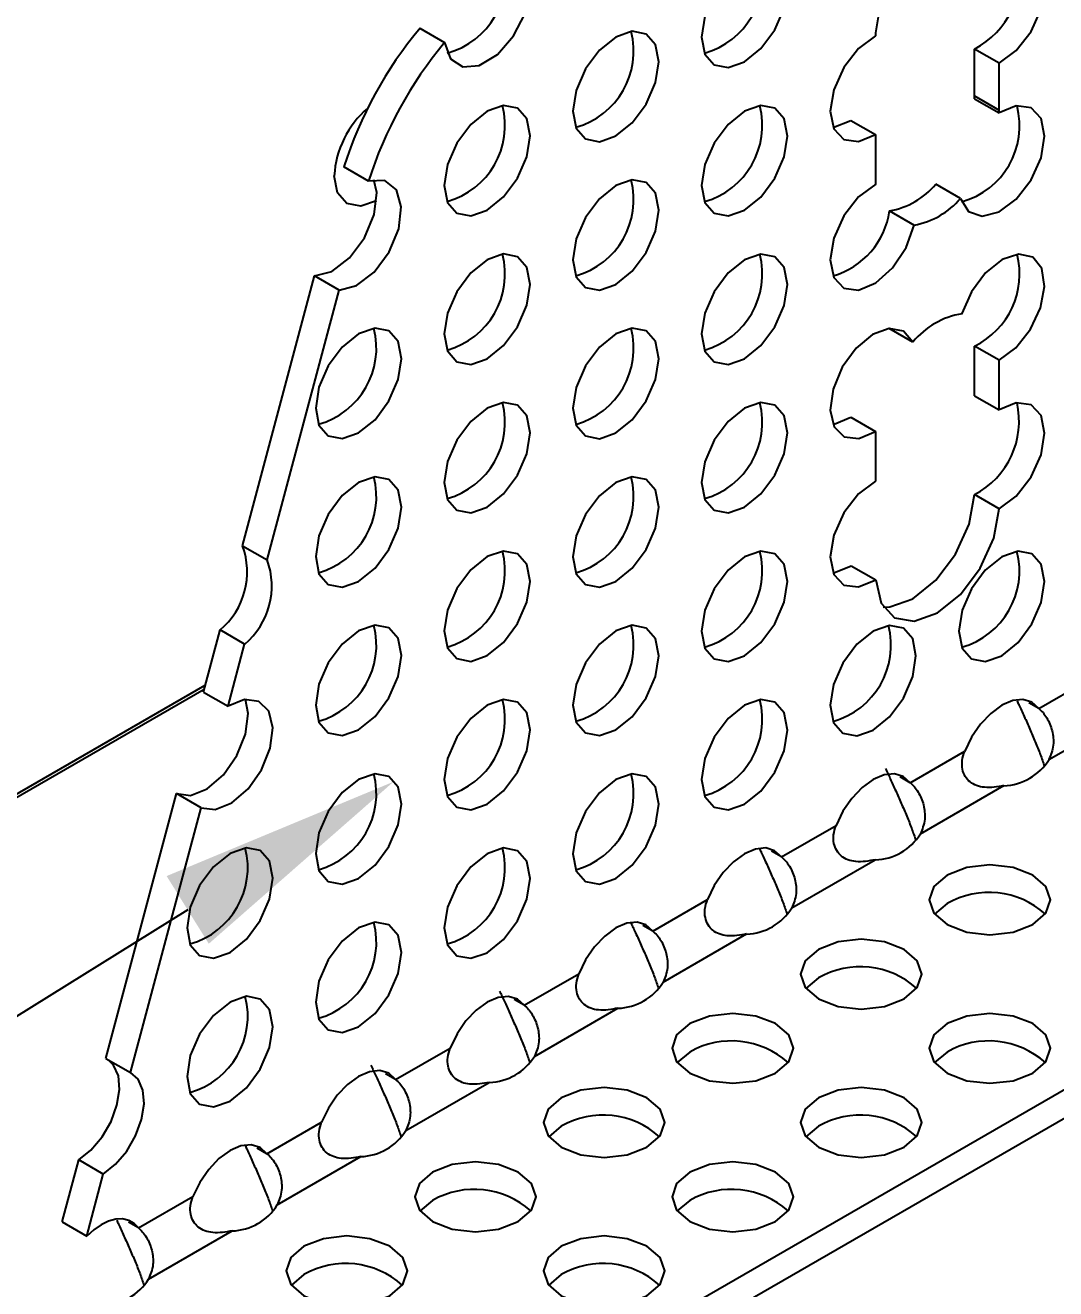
# Model space of a CAD drawing. Extents: x 0 to 8.3, y -7.63 to 0.
# Drawn here: x 4.811 to 5.873, y -6.618 to -5.315 of the extents above; entities that cross this region are included whole.
import ezdxf
from ezdxf import colors
from ezdxf.entities.mleader import LeaderData, LeaderLine
from ezdxf.math import Vec2, Vec3

# ---------------------------------------------------------------- set-up
doc = ezdxf.new("R2010")
doc.units = 0
doc.header["$LTSCALE"] = 0.5
doc.header["$MEASUREMENT"] = 0
for name, color, linetype in [('Brackets', 181, 'CONTINUOUS'), ('End Cap', 92, 'CONTINUOUS'), ('FAB DWG', 221, 'CONTINUOUS')]:
    doc.layers.add(name, color=color, linetype=linetype)
doc.styles.get("Standard").update_dxf_attribs({"font": 'arial.ttf'})

msp = doc.modelspace()

# ---------------------------------------------------------------- linework, layer by layer
at = {"layer": 'Brackets', "transparency": 16777216}
for p, q in [((5.2176, -5.3179), (5.243, -5.3325)), ((5.6873, -5.3226), (5.6873, -5.3255)), ((5.8146, -5.3539), (5.7892, -5.3393)), ((5.7892, -5.3876), (5.7892, -5.3393)), ((5.8146, -5.4023), (5.8146, -5.3539)), ((5.7892, -5.3876), (5.8146, -5.4023)), ((5.7892, -5.3905), (5.8146, -5.4052)), ((5.6619, -5.4128), (5.6873, -5.4274)), ((5.6873, -5.4274), (5.6873, -5.4757)), ((5.1646, -5.4754), (5.1392, -5.4607)), ((5.7748, -5.4934), (5.7494, -5.4787)), ((5.7017, -5.5062), (5.7271, -5.5209)), ((5.0346, -5.8514), (5.1088, -5.5733)), ((5.1342, -5.588), (5.1088, -5.5733)), ((4.7887, -7.0724), (7.3696, -5.5829)), ((5.06, -5.8661), (5.1342, -5.588)), ((5.7256, -5.6414), (5.7013, -5.6273)), ((5.8146, -5.6602), (5.7892, -5.6455)), ((5.7892, -5.6968), (5.7892, -5.6455)), ((5.8146, -5.7114), (5.8146, -5.6602)), ((5.7892, -5.6968), (5.8146, -5.7114)), ((5.6619, -5.719), (5.6873, -5.7336)), ((5.6873, -5.7336), (5.6873, -5.7849)), ((5.8146, -5.8133), (5.7892, -5.7987)), ((5.0346, -5.8514), (5.06, -5.8661)), ((5.662, -5.8721), (5.6874, -5.8867)), ((4.9944, -6.0023), (5.0115, -5.9383)), ((5.0369, -5.953), (5.0115, -5.9383)), ((5.0198, -6.017), (5.0369, -5.953)), ((5.8554, -6.0193), (5.9117, -5.9868)), ((4.9944, -6.0023), (5.0198, -6.017)), ((5.8554, -6.0193), (5.8452, -6.0134)), ((5.866, -6.0719), (5.952, -6.0223)), ((5.7228, -6.0958), (5.7791, -6.0633)), ((5.7228, -6.0958), (5.7126, -6.0899)), ((4.8937, -6.3801), (4.9665, -6.107)), ((4.9919, -6.1217), (4.9665, -6.107)), ((5.7334, -6.1485), (5.8195, -6.0988)), ((4.9191, -6.3947), (4.9919, -6.1217)), ((5.5902, -6.1723), (5.6465, -6.1398)), ((5.5902, -6.1723), (5.58, -6.1664)), ((5.6008, -6.225), (5.6869, -6.1753)), ((4.7887, -7.0431), (6.2548, -6.1969)), ((5.4576, -6.2488), (5.514, -6.2163)), ((5.7609, -6.2205), (5.748, -6.2314)), ((5.4576, -6.2488), (5.4474, -6.2429)), ((5.4682, -6.3015), (5.5543, -6.2518)), ((5.3251, -6.3253), (5.3814, -6.2928)), ((5.6284, -6.297), (5.6154, -6.3079)), ((5.3251, -6.3253), (5.3148, -6.3194)), ((5.3356, -6.378), (5.4217, -6.3283)), ((5.1925, -6.4019), (5.2488, -6.3694)), ((4.8937, -6.3801), (4.9191, -6.3947)), ((5.4958, -6.3736), (5.4829, -6.3844)), ((5.7609, -6.3736), (5.748, -6.3844)), ((5.1925, -6.4019), (5.1822, -6.396)), ((5.2031, -6.4545), (5.2891, -6.4049)), ((5.0599, -6.4784), (5.1162, -6.4459)), ((5.3632, -6.4501), (5.3503, -6.4609)), ((5.6284, -6.4501), (5.6154, -6.4609)), ((5.0599, -6.4784), (5.0497, -6.4725)), ((4.8487, -6.5488), (4.8658, -6.4848)), ((4.8911, -6.4994), (4.8658, -6.4848)), ((5.0705, -6.5311), (5.1565, -6.4814)), ((4.8741, -6.5635), (4.8911, -6.4994)), ((4.9273, -6.5549), (4.9836, -6.5224)), ((5.2306, -6.5266), (5.2177, -6.5374)), ((5.4958, -6.5266), (5.4829, -6.5374)), ((4.8487, -6.5488), (4.8741, -6.5635)), ((4.9273, -6.5549), (4.9171, -6.549)), ((4.9379, -6.6076), (5.024, -6.5579)), ((5.098, -6.6031), (5.0851, -6.614)), ((5.3632, -6.6031), (5.3503, -6.614))]:
    msp.add_line(p, q, dxfattribs=at)
at = {"layer": 'Brackets', "transparency": 16777216, "flags": 128}
for points in [[(5.8146, -5.2491), (5.8098, -5.2238), (5.796, -5.2079), (5.7753, -5.2039), (5.751, -5.2124), (5.7266, -5.232), (5.706, -5.2599), (5.6922, -5.2917), (5.6873, -5.3226)], [(5.5521, -5.2503), (5.5352, -5.264), (5.5208, -5.2833), (5.5113, -5.3054), (5.5079, -5.3269), (5.5113, -5.3445), (5.5208, -5.3555), (5.5352, -5.3583), (5.5521, -5.3524), (5.569, -5.3388), (5.5833, -5.3194), (5.5929, -5.2974), (5.5963, -5.2759), (5.5929, -5.2583), (5.5833, -5.2473), (5.569, -5.2445), (5.5521, -5.2503)], [(5.8146, -5.3539), (5.8323, -5.3408), (5.8476, -5.3211), (5.8578, -5.2983), (5.8614, -5.276), (5.8578, -5.2578), (5.8476, -5.2468), (5.8323, -5.2448), (5.8146, -5.252)], [(5.243, -5.3325), (5.249, -5.3494), (5.2617, -5.3578), (5.2788, -5.3561), (5.2974, -5.3448), (5.3141, -5.3258), (5.326, -5.3025), (5.331, -5.2789), (5.3282, -5.2593)], [(5.4195, -5.3269), (5.4026, -5.3405), (5.3883, -5.3598), (5.3787, -5.3819), (5.3753, -5.4034), (5.3787, -5.421), (5.3883, -5.432), (5.4026, -5.4348), (5.4195, -5.4289), (5.4364, -5.4153), (5.4508, -5.396), (5.4603, -5.3739), (5.4637, -5.3524), (5.4603, -5.3348), (5.4508, -5.3238), (5.4364, -5.321), (5.4195, -5.3269)], [(5.6873, -5.3255), (5.6696, -5.3387), (5.6544, -5.3583), (5.6441, -5.3812), (5.6405, -5.4035), (5.6441, -5.4216), (5.6544, -5.4326), (5.6696, -5.4347), (5.6873, -5.4274)], [(5.2869, -5.4034), (5.27, -5.417), (5.2557, -5.4364), (5.2461, -5.4585), (5.2427, -5.4799), (5.2461, -5.4975), (5.2557, -5.5085), (5.27, -5.5113), (5.2869, -5.5055), (5.3038, -5.4918), (5.3182, -5.4725), (5.3278, -5.4504), (5.3311, -5.4289), (5.3278, -5.4113), (5.3182, -5.4003), (5.3038, -5.3975), (5.2869, -5.4034)], [(5.5521, -5.4035), (5.5352, -5.4171), (5.5208, -5.4364), (5.5113, -5.4585), (5.5079, -5.48), (5.5113, -5.4976), (5.5208, -5.5086), (5.5352, -5.5114), (5.5521, -5.5055), (5.569, -5.4919), (5.5833, -5.4726), (5.5929, -5.4505), (5.5963, -5.429), (5.5929, -5.4114), (5.5833, -5.4004), (5.569, -5.3976), (5.5521, -5.4035)], [(5.7748, -5.4934), (5.7832, -5.5068), (5.7972, -5.5116), (5.8145, -5.5071), (5.8322, -5.494), (5.8475, -5.4743), (5.8578, -5.4515), (5.8614, -5.4291), (5.8578, -5.4109), (5.8475, -5.3999), (5.8323, -5.3979), (5.8146, -5.4052)], [(5.6434, -5.4201), (5.6442, -5.42), (5.6619, -5.4128)], [(5.1088, -5.5733), (5.1267, -5.5686), (5.145, -5.5546), (5.1605, -5.5339), (5.1704, -5.51), (5.173, -5.4873), (5.1702, -5.4741)], [(5.1342, -5.588), (5.1521, -5.5832), (5.1704, -5.5692), (5.1859, -5.5485), (5.1958, -5.5247), (5.1984, -5.502), (5.1933, -5.4844), (5.1813, -5.4749), (5.1646, -5.4754)], [(5.4195, -5.48), (5.4026, -5.4936), (5.3883, -5.513), (5.3787, -5.5351), (5.3753, -5.5565), (5.3787, -5.5741), (5.3883, -5.5852), (5.4026, -5.5879), (5.4195, -5.5821), (5.4364, -5.5684), (5.4508, -5.5491), (5.4603, -5.527), (5.4637, -5.5055), (5.4603, -5.4879), (5.4508, -5.4769), (5.4364, -5.4741), (5.4195, -5.48)], [(5.6874, -5.4786), (5.6696, -5.4918), (5.6544, -5.5114), (5.6441, -5.5343), (5.6405, -5.5567), (5.6441, -5.5748), (5.6544, -5.5858), (5.6697, -5.5878), (5.6874, -5.5804), (5.7047, -5.565), (5.7187, -5.544), (5.7271, -5.5209)], [(5.2869, -5.5565), (5.27, -5.5701), (5.2557, -5.5895), (5.2461, -5.6116), (5.2427, -5.633), (5.2461, -5.6506), (5.2557, -5.6617), (5.27, -5.6645), (5.2869, -5.6586), (5.3038, -5.6449), (5.3182, -5.6256), (5.3278, -5.6035), (5.3311, -5.582), (5.3278, -5.5644), (5.3182, -5.5534), (5.3038, -5.5506), (5.2869, -5.5565)], [(5.5521, -5.5566), (5.5352, -5.5702), (5.5208, -5.5896), (5.5113, -5.6117), (5.5079, -5.6331), (5.5113, -5.6507), (5.5208, -5.6618), (5.5352, -5.6645), (5.5521, -5.6587), (5.569, -5.645), (5.5833, -5.6257), (5.5929, -5.6036), (5.5963, -5.5821), (5.5929, -5.5645), (5.5833, -5.5535), (5.569, -5.5507), (5.5521, -5.5566)], [(5.8146, -5.6602), (5.8319, -5.6474), (5.847, -5.6283), (5.8573, -5.6061), (5.8614, -5.584), (5.8586, -5.5657), (5.8492, -5.554), (5.8349, -5.5507), (5.8177, -5.5564), (5.8005, -5.5701), (5.786, -5.5897), (5.7763, -5.6121)], [(5.1543, -5.633), (5.1374, -5.6467), (5.1231, -5.666), (5.1135, -5.6881), (5.1101, -5.7096), (5.1135, -5.7272), (5.1231, -5.7382), (5.1374, -5.741), (5.1543, -5.7351), (5.1713, -5.7215), (5.1856, -5.7021), (5.1952, -5.68), (5.1985, -5.6586), (5.1952, -5.641), (5.1856, -5.6299), (5.1713, -5.6271), (5.1543, -5.633)], [(5.4195, -5.6331), (5.4026, -5.6468), (5.3883, -5.6661), (5.3787, -5.6882), (5.3753, -5.7097), (5.3787, -5.7272), (5.3883, -5.7383), (5.4026, -5.7411), (5.4195, -5.7352), (5.4364, -5.7215), (5.4508, -5.7022), (5.4603, -5.6801), (5.4637, -5.6586), (5.4603, -5.641), (5.4508, -5.63), (5.4364, -5.6272), (5.4195, -5.6331)], [(5.7256, -5.6414), (5.716, -5.6301), (5.7014, -5.6273), (5.6842, -5.6335), (5.6671, -5.6476), (5.6527, -5.6674), (5.6434, -5.6899), (5.6405, -5.7115), (5.6446, -5.7288), (5.655, -5.7392), (5.67, -5.7408), (5.6873, -5.7336)], [(5.2869, -5.7096), (5.27, -5.7233), (5.2557, -5.7426), (5.2461, -5.7647), (5.2427, -5.7862), (5.2461, -5.8038), (5.2557, -5.8148), (5.27, -5.8176), (5.2869, -5.8117), (5.3038, -5.7981), (5.3182, -5.7787), (5.3278, -5.7566), (5.3311, -5.7352), (5.3278, -5.7176), (5.3182, -5.7065), (5.3038, -5.7037), (5.2869, -5.7096)], [(5.5521, -5.7097), (5.5352, -5.7234), (5.5208, -5.7427), (5.5113, -5.7648), (5.5079, -5.7863), (5.5113, -5.8038), (5.5208, -5.8149), (5.5352, -5.8177), (5.5521, -5.8118), (5.569, -5.7981), (5.5833, -5.7788), (5.5929, -5.7567), (5.5963, -5.7352), (5.5929, -5.7176), (5.5833, -5.7066), (5.569, -5.7038), (5.5521, -5.7097)], [(5.8146, -5.8133), (5.8323, -5.8002), (5.8475, -5.7805), (5.8578, -5.7577), (5.8614, -5.7353), (5.8578, -5.7172), (5.8476, -5.7062), (5.8323, -5.7041), (5.8146, -5.7114)], [(5.6434, -5.7264), (5.6446, -5.7262), (5.6619, -5.719)], [(5.1543, -5.7861), (5.1374, -5.7998), (5.1231, -5.8191), (5.1135, -5.8412), (5.1101, -5.8627), (5.1135, -5.8803), (5.1231, -5.8913), (5.1374, -5.8941), (5.1543, -5.8882), (5.1713, -5.8746), (5.1856, -5.8552), (5.1952, -5.8332), (5.1985, -5.8117), (5.1952, -5.7941), (5.1856, -5.7831), (5.1713, -5.7803), (5.1543, -5.7861)], [(5.4195, -5.7862), (5.4026, -5.7999), (5.3883, -5.8192), (5.3787, -5.8413), (5.3753, -5.8628), (5.3787, -5.8804), (5.3883, -5.8914), (5.4026, -5.8942), (5.4195, -5.8883), (5.4364, -5.8747), (5.4508, -5.8553), (5.4603, -5.8332), (5.4637, -5.8118), (5.4603, -5.7942), (5.4508, -5.7831), (5.4364, -5.7803), (5.4195, -5.7862)], [(5.6873, -5.7849), (5.6696, -5.7981), (5.6544, -5.8177), (5.6441, -5.8405), (5.6405, -5.8629), (5.6441, -5.881), (5.6544, -5.892), (5.6697, -5.894), (5.6874, -5.8867)], [(5.6951, -5.9148), (5.7018, -5.9146), (5.7256, -5.9062), (5.7494, -5.8871), (5.7697, -5.8601), (5.7837, -5.8291), (5.7892, -5.7987)], [(5.6874, -5.8867), (5.6929, -5.9108), (5.7068, -5.9257), (5.7272, -5.9292), (5.751, -5.9208), (5.7748, -5.9017), (5.7951, -5.8747), (5.8091, -5.8438), (5.8146, -5.8133)], [(5.2869, -5.8627), (5.27, -5.8764), (5.2557, -5.8957), (5.2461, -5.9178), (5.2427, -5.9393), (5.2461, -5.9569), (5.2557, -5.9679), (5.27, -5.9707), (5.2869, -5.9648), (5.3038, -5.9512), (5.3182, -5.9318), (5.3278, -5.9098), (5.3311, -5.8883), (5.3278, -5.8707), (5.3182, -5.8597), (5.3038, -5.8569), (5.2869, -5.8627)], [(5.5521, -5.8628), (5.5352, -5.8765), (5.5208, -5.8958), (5.5113, -5.9179), (5.5079, -5.9394), (5.5113, -5.957), (5.5208, -5.968), (5.5352, -5.9708), (5.5521, -5.9649), (5.569, -5.9513), (5.5833, -5.9319), (5.5929, -5.9098), (5.5963, -5.8884), (5.5929, -5.8708), (5.5833, -5.8597), (5.569, -5.8569), (5.5521, -5.8628)], [(5.8173, -5.8629), (5.8003, -5.8766), (5.786, -5.8959), (5.7764, -5.918), (5.7731, -5.9395), (5.7764, -5.957), (5.786, -5.9681), (5.8003, -5.9709), (5.8173, -5.965), (5.8342, -5.9513), (5.8485, -5.932), (5.8581, -5.9099), (5.8614, -5.8884), (5.8581, -5.8709), (5.8485, -5.8598), (5.8342, -5.857), (5.8173, -5.8629)], [(5.6434, -5.8795), (5.6443, -5.8794), (5.662, -5.8721)], [(5.1543, -5.9393), (5.1374, -5.9529), (5.1231, -5.9722), (5.1135, -5.9943), (5.1101, -6.0158), (5.1135, -6.0334), (5.1231, -6.0444), (5.1374, -6.0472), (5.1543, -6.0413), (5.1713, -6.0277), (5.1856, -6.0084), (5.1952, -5.9863), (5.1985, -5.9648), (5.1952, -5.9472), (5.1856, -5.9362), (5.1713, -5.9334), (5.1543, -5.9393)], [(5.4195, -5.9393), (5.4026, -5.953), (5.3883, -5.9723), (5.3787, -5.9944), (5.3753, -6.0159), (5.3787, -6.0335), (5.3883, -6.0445), (5.4026, -6.0473), (5.4195, -6.0414), (5.4364, -6.0278), (5.4508, -6.0084), (5.4603, -5.9864), (5.4637, -5.9649), (5.4603, -5.9473), (5.4508, -5.9363), (5.4364, -5.9335), (5.4195, -5.9393)], [(5.6847, -5.9394), (5.6678, -5.9531), (5.6534, -5.9724), (5.6438, -5.9945), (5.6405, -6.016), (5.6438, -6.0336), (5.6534, -6.0446), (5.6678, -6.0474), (5.6847, -6.0415), (5.7016, -6.0279), (5.7159, -6.0085), (5.7255, -5.9864), (5.7289, -5.965), (5.7255, -5.9474), (5.7159, -5.9363), (5.7016, -5.9336), (5.6847, -5.9394)], [(4.9665, -6.107), (4.9812, -6.1089), (4.9983, -6.1021), (5.015, -6.0877), (5.029, -6.0679), (5.0379, -6.0457), (5.0405, -6.0245), (5.0376, -6.01)], [(4.9919, -6.1217), (5.0066, -6.1235), (5.0237, -6.1167), (5.0404, -6.1023), (5.0543, -6.0825), (5.0633, -6.0603), (5.0659, -6.0391), (5.0618, -6.0221), (5.0516, -6.012), (5.0368, -6.0101), (5.0198, -6.017)], [(5.2869, -6.0159), (5.27, -6.0295), (5.2557, -6.0488), (5.2461, -6.0709), (5.2427, -6.0924), (5.2461, -6.11), (5.2557, -6.121), (5.27, -6.1238), (5.2869, -6.1179), (5.3038, -6.1043), (5.3182, -6.085), (5.3278, -6.0629), (5.3311, -6.0414), (5.3278, -6.0238), (5.3182, -6.0128), (5.3038, -6.01), (5.2869, -6.0159)], [(5.5521, -6.0159), (5.5352, -6.0296), (5.5208, -6.0489), (5.5113, -6.071), (5.5079, -6.0925), (5.5113, -6.1101), (5.5208, -6.1211), (5.5352, -6.1239), (5.5521, -6.118), (5.569, -6.1044), (5.5833, -6.085), (5.5929, -6.063), (5.5963, -6.0415), (5.5929, -6.0239), (5.5833, -6.0129), (5.569, -6.0101), (5.5521, -6.0159)], [(5.8554, -6.0193), (5.8484, -6.0129), (5.8392, -6.0101), (5.8286, -6.0112), (5.8173, -6.016), (5.8059, -6.0243), (5.7953, -6.0355), (5.7862, -6.0488), (5.7791, -6.0633)], [(5.1543, -6.0924), (5.1374, -6.106), (5.1231, -6.1254), (5.1135, -6.1475), (5.1101, -6.1689), (5.1135, -6.1865), (5.1231, -6.1976), (5.1374, -6.2003), (5.1543, -6.1945), (5.1713, -6.1808), (5.1856, -6.1615), (5.1952, -6.1394), (5.1985, -6.1179), (5.1952, -6.1003), (5.1856, -6.0893), (5.1713, -6.0865), (5.1543, -6.0924)], [(5.4195, -6.0925), (5.4026, -6.1061), (5.3883, -6.1255), (5.3787, -6.1475), (5.3753, -6.169), (5.3787, -6.1866), (5.3883, -6.1976), (5.4026, -6.2004), (5.4195, -6.1945), (5.4364, -6.1809), (5.4508, -6.1616), (5.4603, -6.1395), (5.4637, -6.118), (5.4603, -6.1004), (5.4508, -6.0894), (5.4364, -6.0866), (5.4195, -6.0925)], [(5.7228, -6.0958), (5.7158, -6.0894), (5.7066, -6.0866), (5.696, -6.0877), (5.6847, -6.0925), (5.6733, -6.1008), (5.6627, -6.112), (5.6536, -6.1253), (5.6465, -6.1398)], [(5.0218, -6.1689), (5.0048, -6.1825), (4.9905, -6.2019), (4.9809, -6.224), (4.9776, -6.2454), (4.9809, -6.263), (4.9905, -6.2741), (5.0048, -6.2769), (5.0218, -6.271), (5.0387, -6.2573), (5.053, -6.238), (5.0626, -6.2159), (5.066, -6.1944), (5.0626, -6.1768), (5.053, -6.1658), (5.0387, -6.163), (5.0218, -6.1689)], [(5.2869, -6.169), (5.27, -6.1826), (5.2557, -6.202), (5.2461, -6.2241), (5.2427, -6.2455), (5.2461, -6.2631), (5.2557, -6.2742), (5.27, -6.2769), (5.2869, -6.2711), (5.3038, -6.2574), (5.3182, -6.2381), (5.3278, -6.216), (5.3311, -6.1945), (5.3278, -6.1769), (5.3182, -6.1659), (5.3038, -6.1631), (5.2869, -6.169)], [(5.5902, -6.1723), (5.5832, -6.1659), (5.5741, -6.1631), (5.5635, -6.1642), (5.5521, -6.1691), (5.5407, -6.1773), (5.5301, -6.1885), (5.521, -6.2018), (5.514, -6.2163)], [(5.7609, -6.1912), (5.7474, -6.2029), (5.7426, -6.2167), (5.7474, -6.2305), (5.7609, -6.2422), (5.7812, -6.25), (5.8051, -6.2528), (5.829, -6.25), (5.8493, -6.2422), (5.8629, -6.2305), (5.8676, -6.2167), (5.8629, -6.2029), (5.8493, -6.1912), (5.829, -6.1834), (5.8051, -6.1806), (5.7812, -6.1834), (5.7609, -6.1912)], [(5.1543, -6.2455), (5.1374, -6.2591), (5.1231, -6.2785), (5.1135, -6.3006), (5.1101, -6.3221), (5.1135, -6.3396), (5.1231, -6.3507), (5.1374, -6.3535), (5.1543, -6.3476), (5.1713, -6.3339), (5.1856, -6.3146), (5.1952, -6.2925), (5.1985, -6.271), (5.1952, -6.2534), (5.1856, -6.2424), (5.1713, -6.2396), (5.1543, -6.2455)], [(5.4576, -6.2488), (5.4506, -6.2424), (5.4415, -6.2397), (5.4309, -6.2407), (5.4195, -6.2456), (5.4081, -6.2539), (5.3975, -6.265), (5.3884, -6.2783), (5.3814, -6.2928)], [(5.6284, -6.2677), (5.6148, -6.2794), (5.61, -6.2932), (5.6148, -6.307), (5.6284, -6.3187), (5.6486, -6.3266), (5.6725, -6.3293), (5.6965, -6.3266), (5.7167, -6.3187), (5.7303, -6.307), (5.735, -6.2932), (5.7303, -6.2794), (5.7167, -6.2677), (5.6965, -6.2599), (5.6725, -6.2572), (5.6486, -6.2599), (5.6284, -6.2677)], [(5.0218, -6.322), (5.0048, -6.3357), (4.9905, -6.355), (4.9809, -6.3771), (4.9776, -6.3986), (4.9809, -6.4162), (4.9905, -6.4272), (5.0048, -6.43), (5.0218, -6.4241), (5.0387, -6.4105), (5.053, -6.3911), (5.0626, -6.369), (5.066, -6.3476), (5.0626, -6.33), (5.053, -6.3189), (5.0387, -6.3161), (5.0218, -6.322)], [(5.3251, -6.3253), (5.318, -6.3189), (5.3089, -6.3162), (5.2983, -6.3173), (5.2869, -6.3221), (5.2756, -6.3304), (5.265, -6.3415), (5.2558, -6.3548), (5.2488, -6.3694)], [(5.4958, -6.3442), (5.4822, -6.3559), (5.4775, -6.3697), (5.4822, -6.3835), (5.4958, -6.3953), (5.516, -6.4031), (5.54, -6.4058), (5.5639, -6.4031), (5.5842, -6.3953), (5.5977, -6.3835), (5.6025, -6.3697), (5.5977, -6.3559), (5.5842, -6.3442), (5.5639, -6.3364), (5.54, -6.3337), (5.516, -6.3364), (5.4958, -6.3442)], [(5.7609, -6.3442), (5.7474, -6.3559), (5.7426, -6.3697), (5.7474, -6.3835), (5.7609, -6.3953), (5.7812, -6.4031), (5.8051, -6.4058), (5.829, -6.4031), (5.8493, -6.3953), (5.8629, -6.3835), (5.8676, -6.3697), (5.8629, -6.3559), (5.8493, -6.3442), (5.829, -6.3364), (5.8051, -6.3337), (5.7812, -6.3364), (5.7609, -6.3442)], [(4.8658, -6.4848), (4.8785, -6.4746), (4.8899, -6.461), (4.8992, -6.4451), (4.9053, -6.4284), (4.9079, -6.4123), (4.9067, -6.398), (4.9018, -6.387), (4.8963, -6.3816)], [(4.8911, -6.4994), (4.9039, -6.4892), (4.9153, -6.4756), (4.9245, -6.4598), (4.9307, -6.4431), (4.9333, -6.4269), (4.9321, -6.4127), (4.9272, -6.4016), (4.9191, -6.3947)], [(5.1925, -6.4019), (5.1854, -6.3955), (5.1763, -6.3927), (5.1657, -6.3938), (5.1543, -6.3986), (5.143, -6.4069), (5.1324, -6.4181), (5.1232, -6.4314), (5.1162, -6.4459)], [(5.3632, -6.4208), (5.3496, -6.4325), (5.3449, -6.4463), (5.3496, -6.4601), (5.3632, -6.4718), (5.3835, -6.4796), (5.4074, -6.4823), (5.4313, -6.4796), (5.4516, -6.4718), (5.4651, -6.4601), (5.4699, -6.4463), (5.4651, -6.4325), (5.4516, -6.4208), (5.4313, -6.4129), (5.4074, -6.4102), (5.3835, -6.4129), (5.3632, -6.4208)], [(5.6284, -6.4208), (5.6148, -6.4325), (5.61, -6.4463), (5.6148, -6.4601), (5.6284, -6.4718), (5.6486, -6.4796), (5.6725, -6.4823), (5.6965, -6.4796), (5.7167, -6.4718), (5.7303, -6.4601), (5.735, -6.4463), (5.7303, -6.4325), (5.7167, -6.4208), (5.6965, -6.4129), (5.6725, -6.4102), (5.6486, -6.4129), (5.6284, -6.4208)], [(5.0599, -6.4784), (5.0529, -6.472), (5.0437, -6.4692), (5.0331, -6.4703), (5.0218, -6.4751), (5.0104, -6.4834), (4.9998, -6.4946), (4.9907, -6.5079), (4.9836, -6.5224)], [(5.2306, -6.4973), (5.2171, -6.509), (5.2123, -6.5228), (5.2171, -6.5366), (5.2306, -6.5483), (5.2509, -6.5561), (5.2748, -6.5589), (5.2987, -6.5561), (5.319, -6.5483), (5.3325, -6.5366), (5.3373, -6.5228), (5.3325, -6.509), (5.319, -6.4973), (5.2987, -6.4895), (5.2748, -6.4867), (5.2509, -6.4895), (5.2306, -6.4973)], [(5.4958, -6.4973), (5.4822, -6.509), (5.4775, -6.5228), (5.4822, -6.5366), (5.4958, -6.5483), (5.516, -6.5561), (5.54, -6.5589), (5.5639, -6.5561), (5.5842, -6.5483), (5.5977, -6.5366), (5.6025, -6.5228), (5.5977, -6.509), (5.5842, -6.4973), (5.5639, -6.4895), (5.54, -6.4867), (5.516, -6.4895), (5.4958, -6.4973)], [(4.9273, -6.5549), (4.9229, -6.5502), (4.9174, -6.5471), (4.9111, -6.5457), (4.9042, -6.546), (4.8967, -6.548), (4.8891, -6.5517), (4.8815, -6.5569), (4.8741, -6.5635)], [(5.098, -6.5738), (5.0845, -6.5855), (5.0797, -6.5993), (5.0845, -6.6131), (5.098, -6.6248), (5.1183, -6.6326), (5.1422, -6.6354), (5.1661, -6.6326), (5.1864, -6.6248), (5.2, -6.6131), (5.2047, -6.5993), (5.2, -6.5855), (5.1864, -6.5738), (5.1661, -6.566), (5.1422, -6.5632), (5.1183, -6.566), (5.098, -6.5738)], [(5.3632, -6.5738), (5.3496, -6.5855), (5.3449, -6.5993), (5.3496, -6.6131), (5.3632, -6.6248), (5.3835, -6.6326), (5.4074, -6.6354), (5.4313, -6.6326), (5.4516, -6.6248), (5.4651, -6.6131), (5.4699, -6.5993), (5.4651, -6.5855), (5.4516, -6.5738), (5.4313, -6.566), (5.4074, -6.5632), (5.3835, -6.566), (5.3632, -6.5738)]]:
    msp.add_lwpolyline(points, dxfattribs=at)
at = {"layer": 'Brackets', "transparency": 16777216}
for centre, radius, start, end in [((5.2248, -5.2654), 0.0808, 284.9947, 14.874), ((5.4889, -5.2649), 0.0816, 285.6115, 14.4061), ((5.7499, -5.2636), 0.0853, 297.4311, 12.796), ((5.5424, -5.5892), 0.4232, 140.1172, 162.3217), ((5.3563, -5.3414), 0.0816, 285.6115, 14.4061), ((5.5678, -5.6039), 0.4232, 140.1172, 162.3217), ((5.7018, -5.3876), 0.0874, 358.065, 359.9906), ((5.2237, -5.4179), 0.0816, 285.6115, 14.4061), ((5.4889, -5.418), 0.0816, 285.6115, 14.4061), ((5.7545, -5.4184), 0.0812, 285.3406, 14.677), ((5.7272, -5.4022), 0.0874, 358.065, 359.9906), ((5.3563, -5.4945), 0.0816, 285.6115, 14.4061), ((5.7697, -5.4757), 0.0824, 179.99, 181.9933), ((5.6863, -5.4244), 0.0833, 280.6799, 319.3025), ((5.7117, -5.439), 0.0833, 280.6799, 319.3025), ((5.6205, -5.4944), 0.0821, 286.2477, 351.7082), ((5.2237, -5.5711), 0.0816, 285.6115, 14.4061), ((5.4889, -5.5711), 0.0816, 285.6115, 14.4061), ((5.7533, -5.5714), 0.0824, 295.8357, 14.3914), ((5.7899, -5.6942), 0.0831, 99.3814, 140.601), ((5.0911, -5.6476), 0.0816, 285.6115, 14.4061), ((5.3563, -5.6477), 0.0816, 285.6115, 14.4061), ((5.2237, -5.7242), 0.0816, 285.6115, 14.4061), ((5.4889, -5.7243), 0.0816, 285.6115, 14.4061), ((5.7499, -5.7229), 0.0853, 297.3983, 12.7956), ((5.0911, -5.8007), 0.0816, 285.6115, 14.4061), ((5.3563, -5.8008), 0.0816, 285.6115, 14.4061), ((4.9613, -5.8784), 0.0782, 309.9531, 20.1858), ((5.2237, -5.8773), 0.0816, 285.6115, 14.4061), ((5.4889, -5.8774), 0.0816, 285.6115, 14.4061), ((5.754, -5.8775), 0.0816, 285.6115, 14.4061), ((4.9867, -5.893), 0.0782, 309.9531, 20.1858), ((5.0911, -5.9538), 0.0816, 285.6115, 14.4061), ((5.3563, -5.9539), 0.0816, 285.6115, 14.4061), ((5.6215, -5.954), 0.0816, 285.6115, 14.4061), ((5.2237, -6.0304), 0.0816, 285.6115, 14.4061), ((5.4889, -6.0305), 0.0816, 285.6115, 14.4061), ((5.8177, -6.042), 0.0569, 271.8128, 328.1695), ((5.0911, -6.1069), 0.0816, 285.6115, 14.4061), ((5.3563, -6.107), 0.0816, 285.6115, 14.4061), ((5.6851, -6.1185), 0.0569, 271.8128, 328.1695), ((4.9585, -6.1835), 0.0816, 285.6115, 14.4061), ((5.2237, -6.1835), 0.0816, 285.6115, 14.4061), ((5.8041, -6.296), 0.087, 48.0382, 119.7374), ((5.5525, -6.195), 0.0569, 271.8128, 328.1695), ((5.0911, -6.2601), 0.0816, 285.6115, 14.4061), ((5.6715, -6.3726), 0.087, 48.0382, 119.7374), ((5.4199, -6.2715), 0.0569, 271.8128, 328.1695), ((4.9585, -6.3366), 0.0816, 285.6115, 14.4061), ((5.5389, -6.4491), 0.087, 48.0382, 119.7374), ((5.8041, -6.4491), 0.087, 48.0382, 119.7374), ((5.2873, -6.348), 0.0569, 271.8128, 328.1695), ((5.4063, -6.5256), 0.087, 48.0382, 119.7374), ((5.6715, -6.5256), 0.087, 48.0382, 119.7374), ((5.1547, -6.4245), 0.0569, 271.8128, 328.1695), ((5.2737, -6.6021), 0.087, 48.0382, 119.7374), ((5.5389, -6.6021), 0.087, 48.0382, 119.7374), ((5.0222, -6.5011), 0.0569, 271.8128, 328.1695), ((5.1412, -6.6786), 0.087, 48.0382, 119.7374), ((5.4063, -6.6786), 0.087, 48.0382, 119.7374), ((4.8896, -6.5776), 0.0569, 271.8128, 328.1695)]:
    msp.add_arc(centre, radius, start, end, dxfattribs=at)
for points, knots in [([(5.8331, -6.0113), (5.8337, -6.0126), (5.8359, -6.0173), (5.8404, -6.0273), (5.8463, -6.0404), (5.852, -6.0539), (5.8573, -6.0669), (5.8599, -6.0748), (5.8612, -6.0787)], [0, 0, 0, 0, 0.079125, 0.271754, 0.45624, 0.637098, 0.819118, 1, 1, 1, 1]), ([(5.8554, -6.0193), (5.8569, -6.0205), (5.8596, -6.0229), (5.8637, -6.0286), (5.867, -6.0352), (5.8695, -6.0425), (5.8707, -6.05), (5.8706, -6.061), (5.8679, -6.0674), (5.866, -6.0719)], [0, 0, 0, 0, 0.12992, 0.242037, 0.343623, 0.444264, 0.553789, 0.679972, 1, 1, 1, 1]), ([(5.8195, -6.0988), (5.8128, -6.1), (5.8035, -6.1017), (5.7914, -6.0992), (5.7844, -6.0954), (5.7792, -6.0894), (5.7764, -6.0817), (5.7761, -6.0725), (5.7781, -6.0665), (5.7791, -6.0633)], [0, 0, 0, 0, 0.28993, 0.408037, 0.51552, 0.620506, 0.731668, 0.856396, 1, 1, 1, 1]), ([(5.6974, -6.0811), (5.699, -6.0846), (5.7022, -6.0913), (5.7078, -6.1038), (5.7137, -6.117), (5.7195, -6.1304), (5.7247, -6.1435), (5.7274, -6.1513), (5.7287, -6.1552)], [0, 0, 0, 0, 0.181901, 0.353032, 0.516927, 0.677601, 0.839306, 1, 1, 1, 1]), ([(5.7228, -6.0958), (5.7243, -6.0971), (5.727, -6.0994), (5.7311, -6.1051), (5.7345, -6.1117), (5.7369, -6.119), (5.7381, -6.1265), (5.7381, -6.1375), (5.7353, -6.1439), (5.7334, -6.1485)], [0, 0, 0, 0, 0.1299201, 0.2420367, 0.3436235, 0.4442637, 0.5537893, 0.6799724, 1, 1, 1, 1]), ([(5.6869, -6.1753), (5.6802, -6.1765), (5.6709, -6.1783), (5.6588, -6.1757), (5.6518, -6.1719), (5.6467, -6.1659), (5.6438, -6.1582), (5.6435, -6.149), (5.6455, -6.143), (5.6465, -6.1398)], [0, 0, 0, 0, 0.28993, 0.408037, 0.5155201, 0.6205058, 0.731668, 0.8563965, 1, 1, 1, 1]), ([(5.5679, -6.1643), (5.5686, -6.1657), (5.5707, -6.1703), (5.5753, -6.1804), (5.5811, -6.1935), (5.5869, -6.2069), (5.5922, -6.22), (5.5948, -6.2278), (5.5961, -6.2317)], [0, 0, 0, 0, 0.079125, 0.271754, 0.45624, 0.637098, 0.819118, 1, 1, 1, 1]), ([(5.5902, -6.1723), (5.5917, -6.1736), (5.5944, -6.176), (5.5985, -6.1816), (5.6019, -6.1882), (5.6043, -6.1955), (5.6055, -6.203), (5.6055, -6.214), (5.6028, -6.2204), (5.6008, -6.225)], [0, 0, 0, 0, 0.12992, 0.242037, 0.343623, 0.444264, 0.553789, 0.679972, 1, 1, 1, 1]), ([(5.5543, -6.2518), (5.5477, -6.253), (5.5383, -6.2548), (5.5262, -6.2522), (5.5192, -6.2484), (5.5141, -6.2425), (5.5113, -6.2347), (5.5109, -6.2256), (5.5129, -6.2195), (5.514, -6.2163)], [0, 0, 0, 0, 0.28993, 0.408037, 0.51552, 0.620506, 0.731668, 0.856396, 1, 1, 1, 1]), ([(5.4353, -6.2408), (5.436, -6.2422), (5.4381, -6.2468), (5.4427, -6.2569), (5.4485, -6.27), (5.4543, -6.2834), (5.4596, -6.2965), (5.4622, -6.3043), (5.4635, -6.3082)], [0, 0, 0, 0, 0.079125, 0.271754, 0.45624, 0.637098, 0.819118, 1, 1, 1, 1]), ([(5.4576, -6.2488), (5.4591, -6.2501), (5.4619, -6.2525), (5.4659, -6.2581), (5.4693, -6.2648), (5.4717, -6.2721), (5.473, -6.2796), (5.4729, -6.2905), (5.4702, -6.2969), (5.4682, -6.3015)], [0, 0, 0, 0, 0.12992, 0.242037, 0.343623, 0.444264, 0.553789, 0.679972, 1, 1, 1, 1]), ([(5.4217, -6.3283), (5.4151, -6.3296), (5.4057, -6.3313), (5.3937, -6.3288), (5.3867, -6.3249), (5.3815, -6.319), (5.3787, -6.3112), (5.3783, -6.3021), (5.3803, -6.2961), (5.3814, -6.2928)], [0, 0, 0, 0, 0.28993, 0.408037, 0.5155201, 0.6205058, 0.731668, 0.8563965, 1, 1, 1, 1]), ([(5.2997, -6.3107), (5.3013, -6.3141), (5.3044, -6.3208), (5.3101, -6.3333), (5.3159, -6.3465), (5.3217, -6.3599), (5.327, -6.373), (5.3296, -6.3808), (5.3309, -6.3847)], [0, 0, 0, 0, 0.181901, 0.353032, 0.516927, 0.677601, 0.839306, 1, 1, 1, 1]), ([(5.3251, -6.3253), (5.3265, -6.3266), (5.3293, -6.329), (5.3333, -6.3347), (5.3367, -6.3413), (5.3392, -6.3486), (5.3404, -6.3561), (5.3403, -6.367), (5.3376, -6.3734), (5.3356, -6.378)], [0, 0, 0, 0, 0.12992, 0.242037, 0.343623, 0.444264, 0.553789, 0.679972, 1, 1, 1, 1]), ([(5.2891, -6.4049), (5.2825, -6.4061), (5.2732, -6.4078), (5.2611, -6.4053), (5.2541, -6.4014), (5.2489, -6.3955), (5.2461, -6.3878), (5.2458, -6.3786), (5.2477, -6.3726), (5.2488, -6.3694)], [0, 0, 0, 0, 0.28993, 0.408037, 0.51552, 0.620506, 0.731668, 0.856396, 1, 1, 1, 1]), ([(5.1671, -6.3872), (5.1687, -6.3907), (5.1718, -6.3973), (5.1775, -6.4099), (5.1834, -6.423), (5.1891, -6.4365), (5.1944, -6.4495), (5.197, -6.4574), (5.1983, -6.4613)], [0, 0, 0, 0, 0.181901, 0.353032, 0.516927, 0.677601, 0.839306, 1, 1, 1, 1]), ([(5.1925, -6.4019), (5.1939, -6.4031), (5.1967, -6.4055), (5.2008, -6.4112), (5.2041, -6.4178), (5.2066, -6.4251), (5.2078, -6.4326), (5.2077, -6.4436), (5.205, -6.4499), (5.2031, -6.4545)], [0, 0, 0, 0, 0.1299201, 0.2420367, 0.3436235, 0.4442637, 0.5537893, 0.6799724, 1, 1, 1, 1]), ([(5.1565, -6.4814), (5.1499, -6.4826), (5.1406, -6.4843), (5.1285, -6.4818), (5.1215, -6.478), (5.1163, -6.472), (5.1135, -6.4643), (5.1132, -6.4551), (5.1152, -6.4491), (5.1162, -6.4459)], [0, 0, 0, 0, 0.28993, 0.408037, 0.51552, 0.620506, 0.731668, 0.856396, 1, 1, 1, 1]), ([(5.0376, -6.4704), (5.0382, -6.4717), (5.0404, -6.4764), (5.0449, -6.4864), (5.0508, -6.4995), (5.0565, -6.513), (5.0618, -6.5261), (5.0644, -6.5339), (5.0658, -6.5378)], [0, 0, 0, 0, 0.079125, 0.271754, 0.45624, 0.637098, 0.819118, 1, 1, 1, 1]), ([(5.0599, -6.4784), (5.0614, -6.4797), (5.0641, -6.482), (5.0682, -6.4877), (5.0716, -6.4943), (5.074, -6.5016), (5.0752, -6.5091), (5.0751, -6.5201), (5.0724, -6.5265), (5.0705, -6.5311)], [0, 0, 0, 0, 0.12992, 0.242037, 0.343623, 0.444264, 0.553789, 0.679972, 1, 1, 1, 1]), ([(5.024, -6.5579), (5.0173, -6.5591), (5.008, -6.5608), (4.9959, -6.5583), (4.9889, -6.5545), (4.9837, -6.5485), (4.9809, -6.5408), (4.9806, -6.5316), (4.9826, -6.5256), (4.9836, -6.5224)], [0, 0, 0, 0, 0.28993, 0.408037, 0.51552, 0.620506, 0.731668, 0.856396, 1, 1, 1, 1]), ([(4.905, -6.5469), (4.9056, -6.5482), (4.9078, -6.5529), (4.9123, -6.563), (4.9182, -6.5761), (4.924, -6.5895), (4.9293, -6.6026), (4.9319, -6.6104), (4.9332, -6.6143)], [0, 0, 0, 0, 0.079125, 0.271754, 0.45624, 0.637098, 0.819118, 1, 1, 1, 1]), ([(4.9273, -6.5549), (4.9288, -6.5562), (4.9315, -6.5586), (4.9356, -6.5642), (4.939, -6.5708), (4.9414, -6.5781), (4.9426, -6.5856), (4.9426, -6.5966), (4.9398, -6.603), (4.9379, -6.6076)], [0, 0, 0, 0, 0.12992, 0.242037, 0.343623, 0.444264, 0.553789, 0.679972, 1, 1, 1, 1])]:
    msp.add_open_spline(points, degree=3, knots=knots, dxfattribs=at)
at = {"layer": 'End Cap', "transparency": 16777216}
for p, q in [((4.2609, -6.423), (4.9952, -5.9992)), ((4.263, -6.4185), (4.9963, -5.9952))]:
    msp.add_line(p, q, dxfattribs=at)
at = {"layer": 'End Cap', "transparency": 16777216, "flags": 128}
msp.add_lwpolyline([(5.1729, -5.4959), (5.1566, -5.5014), (5.1423, -5.4986), (5.1327, -5.4876), (5.1293, -5.47)], dxfattribs=at)
at = {"layer": 'End Cap', "transparency": 16777216}
msp.add_arc((5.2273, -5.4751), 0.0981, 130.4552, 177.0296, dxfattribs=at)

# ---------------------------------------------------------------- leaders
at = {"layer": 'FAB DWG', "transparency": 16777216}
ml = msp.add_multileader_mtext('Standard', dxfattribs=at)
ml.set_content('BK01179\\PHW63214 (x2)', color=256)
ml.set_leader_properties()
ml.build(insert=Vec2(0, 0))
ml.multileader.update_dxf_attribs({"text_right_attachment_type": 2, "dogleg_length": 0.36, "arrow_head_size": 0.25})
ctx = ml.context
ctx.base_point, ctx.char_height, ctx.arrow_head_size, ctx.landing_gap_size, ctx.plane_origin = Vec3(1.472, -6.8802), 0.188, 0.25, 0.09, Vec3(3.6459, -6.9348)
ctx.right_attachment, ctx.text_align_type = 2, 2
notes = []
notes.append((ctx, [(0, (1, 1, 0), (3.6746, -7.0389), (-1, 0), 0.36, [(0, [(5.1904, -6.0948)], 0, [])])]))
ctx.mtext.insert, ctx.mtext.alignment, ctx.mtext.flow_direction = Vec3(3.2246, -6.7586), 3, 5
for ctx, leaders in notes:
    for number, flags, end, landing, length, lines in leaders:
        leader = LeaderData()
        leader.index, (leader.has_last_leader_line, leader.has_dogleg_vector, leader.attachment_direction) = number, flags
        leader.last_leader_point, leader.dogleg_vector, leader.dogleg_length = Vec3(end), Vec3(landing), length
        for number, points, colour, breaks in lines:
            line = LeaderLine()
            line.index, line.vertices, line.color, line.breaks = number, Vec3.list(points), colors.encode_raw_color(colour), breaks
            leader.lines.append(line)
        ctx.leaders.append(leader)

doc.saveas('drawing.dxf')
